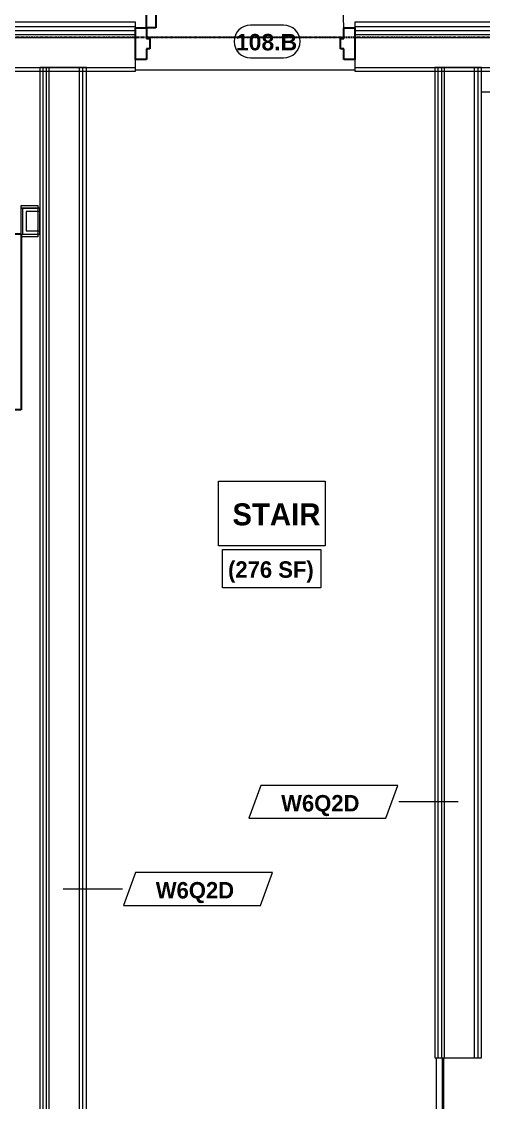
# Model space of a CAD drawing. Header units: inches. Extents: x -4058 to -1781, y 9814 to 12264.
# Drawn here: x -2717 to -2632.9, y 11893.1 to 12090.1 of the extents above; entities that cross this region are included whole.
import ezdxf

# ---------------------------------------------------------------- set-up
doc = ezdxf.new("R2010")
doc.units = ezdxf.units.IN
doc.header["$MEASUREMENT"] = 0
doc.linetypes.add('Grid Line 1_2_', pattern=[0.875, 0.5, -0.125, 0.125, -0.125])
for name, color, linetype, lineweight in [('0-1', 7, 'Continuous', 5), ('0-2', 7, 'Continuous', 9), ('A-AREA-IDEN', 2, 'Continuous', 9), ('A-DOOR-1', 7, 'Continuous', 9), ('A-DOOR-2', 10, 'Continuous', 30), ('A-DOOR-3', 31, 'Continuous', 9), ('A-DOOR-4', 31, 'Continuous', 30), ('A-DOOR-FRAM-2', 10, 'Continuous', 30), ('A-DOOR-IDEN', 31, 'Continuous', 9), ('A-FLOR-1', 7, 'Continuous', 9), ('A-WALL', 113, 'Continuous', 18), ('A-WALL-1', 7, 'Continuous', 9), ('A-WALL-2', 250, 'Continuous', 18), ('A-WALL-3', 113, 'Continuous', 9), ('A-WALL-IDEN', 211, 'Continuous', 9), ('I-WALL-1', 7, 'Continuous', 9), ('S-BEAM-1', 7, 'Continuous', 9), ('S-FNDN-1', 7, 'Continuous', 9), ('S-GRID-1', 1, 'Grid Line 1_2_', 30)]:
    doc.layers.add(name, color=color, linetype=linetype, lineweight=lineweight)
doc.styles.add('Arial_B', font='arialbd.ttf', dxfattribs={"height": 3})
doc.styles.add('Century Gothic_B', font='GOTHICB.TTF', dxfattribs={"height": 4})
doc.styles.add('Century Gothic_B_1', font='GOTHICB.TTF', dxfattribs={"height": 3})

# ---------------------------------------------------------------- blocks, each defined once
blk = doc.blocks.new('STOREFRONT DOOR B - ALUM_ STILE W_ GLASS INSET-3358393-UNIT PLANS - 1ST FLOOR')
at = {"layer": 'A-DOOR-1'}
blk.add_arc((18, -3.6875), 36, 180, 270, dxfattribs=at)
at = {"layer": 'A-DOOR-2'}
for p, q in [((16.25, -3.6875), (18, -3.6875)), ((16.25, -39.6875), (16.25, -3.6875)), ((18, -3.6875), (18, -39.6875)), ((18, -39.6875), (16.25, -39.6875))]:
    blk.add_line(p, q, dxfattribs=at)
at = {"layer": 'A-DOOR-FRAM-2'}
for p, q in [((-20, 2.0625), (-18, 2.0625)), ((-20, -3.6875), (-20, 2.0625)), ((-18, 2.0625), (-18, 0.125)), ((18, 2.0625), (20, 2.0625)), ((18, 0.125), (18, 2.0625)), ((20, 2.0625), (20, -3.6875)), ((-18, 0.125), (-17.375, 0.125)), ((-17.375, 0.125), (-17.375, -1.75)), ((17.375, 0.125), (18, 0.125)), ((17.375, -1.75), (17.375, 0.125)), ((-18, -1.75), (-18, -3.6875)), ((-17.375, -1.75), (-18, -1.75)), ((18, -1.75), (17.375, -1.75)), ((18, -3.6875), (18, -1.75)), ((-18, -3.6875), (-20, -3.6875)), ((20, -3.6875), (18, -3.6875))]:
    blk.add_line(p, q, dxfattribs=at)
blk = doc.blocks.new('CTR - 1st Phase - Shell_rvt-1-UNIT PLANS - 1ST FLOOR')
at = {"layer": 'A-FLOR-1'}
for p, q in [((-2656.32, 12081.19), (-2696.32, 12081.19)), ((-2641.44, 11844.06), (-2641.44, 11901.19))]:
    blk.add_line(p, q, dxfattribs=at)
at = {"layer": 'A-WALL-1'}
for p, q in [((-2696.32, 12089.94), (-2792.62, 12089.94)), ((-2696.32, 12088.94), (-2696.32, 12089.94)), ((-2642.55, 12089.94), (-2656.32, 12089.94)), ((-2656.32, 12089.94), (-2656.32, 12088.94)), ((-2518.1, 12089.94), (-2642.55, 12089.94)), ((-2696.32, 12081.06), (-2696.32, 12083.19)), ((-2656.32, 12083.19), (-2656.32, 12081.06)), ((-2719.94, 12081.06), (-2696.32, 12081.06)), ((-2656.32, 12081.06), (-2642.55, 12081.06)), ((-2642.55, 12081.06), (-2518.1, 12081.06))]:
    blk.add_line(p, q, dxfattribs=at)
at = {"layer": 'A-WALL-2'}
for p, q in [((-2792.62, 12089.19), (-2696.32, 12089.19)), ((-2792.62, 12088.44), (-2696.32, 12088.44)), ((-2656.32, 12089.19), (-2642.55, 12089.19)), ((-2656.32, 12088.44), (-2642.55, 12088.44)), ((-2642.55, 12089.19), (-2518.1, 12089.19)), ((-2642.55, 12088.44), (-2518.1, 12088.44)), ((-2719.94, 12087.69), (-2696.32, 12087.69)), ((-2719.94, 12087.19), (-2696.32, 12087.19)), ((-2656.32, 12087.69), (-2642.55, 12087.69)), ((-2656.32, 12087.19), (-2642.55, 12087.19)), ((-2642.55, 12087.69), (-2518.1, 12087.69)), ((-2642.55, 12087.19), (-2518.1, 12087.19)), ((-2719.94, 12081.69), (-2696.32, 12081.69)), ((-2656.32, 12081.69), (-2642.55, 12081.69)), ((-2642.55, 12081.69), (-2518.1, 12081.69))]:
    blk.add_line(p, q, dxfattribs=at)
at = {"layer": 'S-FNDN-1'}
blk.add_line((-2658.32, 12087.19), (-2694.32, 12087.19), dxfattribs=at)
at = {"layer": '0-2', "rotation": 180}
blk.add_blockref('STOREFRONT DOOR B - ALUM_ STILE W_ GLASS INSET-3358393-UNIT PLANS - 1ST FLOOR', (-2676.32, 12085.25), dxfattribs=at)
blk = doc.blocks.new('CTR - 1st Phase -Stairs _ Elevators_rvt-1-UNIT PLANS - 1ST FLOOR')
at = {"layer": 'A-WALL-2'}
for p, q in [((-2713.12, 11844.06), (-2713.12, 12081.69)), ((-2712.5, 11844.06), (-2712.5, 12081.69)), ((-2712, 11844.06), (-2712, 12081.69)), ((-2706.5, 11844.06), (-2706.5, 12081.69)), ((-2705.87, 11844.06), (-2705.87, 12081.69)), ((-2641.12, 11901.19), (-2641.12, 12081.69)), ((-2640.5, 11901.19), (-2640.5, 12081.69)), ((-2640, 11901.19), (-2640, 12081.69)), ((-2634.5, 11901.19), (-2634.5, 12081.69)), ((-2633.87, 11901.19), (-2633.87, 12081.69))]:
    blk.add_line(p, q, dxfattribs=at)
at = {"layer": 'I-WALL-1'}
for p, q in [((-2713.75, 12081.69), (-2713.75, 11844.06)), ((-2705.25, 12081.69), (-2713.75, 12081.69)), ((-2705.25, 11844.06), (-2705.25, 12081.69)), ((-2641.75, 12081.69), (-2641.75, 11901.19)), ((-2633.25, 12081.69), (-2641.75, 12081.69)), ((-2633.25, 11901.19), (-2633.25, 12081.69)), ((-2641.75, 11901.19), (-2633.25, 11901.19))]:
    blk.add_line(p, q, dxfattribs=at)
blk = doc.blocks.new('034100 - Precast Structural Concrete - Solid Plank - 12_-1872822-UNIT PLANS - 1ST FLOOR')
at = {"layer": 'S-BEAM-1'}
for q in [(0, -7.53), (47, -8.64)]:
    blk.add_line((0, -8.64), q, dxfattribs=at)
blk = doc.blocks.new('CTR - 1st Phase - Structure_rvt-1-UNIT PLANS - 1ST FLOOR')
at = {"layer": 'A-WALL-1'}
for p, q in [((-2632.51, 12077.19), (-2633.25, 12077.19)), ((-2640.14, 11854.19), (-2640.14, 11901.19))]:
    blk.add_line(p, q, dxfattribs=at)
at = {"layer": 'S-FNDN-1'}
blk.add_line((-2528, 12077.19), (-2633.25, 12077.19), dxfattribs=at)
at = {"layer": 'S-GRID-1'}
blk.add_line((-1781.27, 12087.19), (-4041.78, 12087.19), dxfattribs=at)
at = {"layer": '0-2', "rotation": 90.00000000000053}
blk.add_blockref('034100 - Precast Structural Concrete - Solid Plank - 12_-1872822-UNIT PLANS - 1ST FLOOR', (-2648.97, 11854.19), dxfattribs=at)
blk = doc.blocks.new('SWING - SINGLE - FLUSH - SWING - 32_ x 80_ - WITH ACOUSTICAL SEAL-4346081-UNIT PLANS - 1ST FLOOR')
at = {"layer": 'A-DOOR-3'}
for p, q in [((-19, 2.37), (-19, 2.87)), ((-19, 2.87), (-16, 2.87)), ((-19, 2.37), (-16, 2.37)), ((-19, -2.88), (-19, 2.37)), ((-16, 2.37), (-19, 2.37)), ((-16, 2.87), (-16, 2.37)), ((-16, 2.37), (-16, -2.88)), ((16, 2.37), (16, 2.87)), ((16, 2.87), (19, 2.87)), ((16, 2.37), (19, 2.37)), ((16, -2.88), (16, 2.37)), ((19, 2.37), (16, 2.37)), ((19, 2.87), (19, 2.37)), ((19, 2.37), (19, -2.88)), ((-16, -2.88), (-19, -2.88)), ((19, -2.88), (16, -2.88))]:
    blk.add_line(p, q, dxfattribs=at)
blk.add_arc((16, -2.38), 32.07, 180, 266.4241, dxfattribs=at)
at = {"layer": 'A-DOOR-4'}
for p, q in [((14, -2.38), (14, -34.38)), ((16, -2.38), (14, -2.38)), ((16, -2.38), (16, -34.38)), ((16, -34.38), (14, -34.38))]:
    blk.add_line(p, q, dxfattribs=at)
blk = doc.blocks.new('Wall Tag - Arch Wall-3956453-UNIT PLANS - 1ST FLOOR')
at = {"layer": 'A-WALL-IDEN'}
for p, q in [((-0.3561, 0.0937), (-0.4244, -0.0937)), ((0.4244, 0.0937), (-0.3561, 0.0937)), ((0.3561, -0.0937), (0.4244, 0.0937)), ((-0.4244, -0.0937), (0.3561, -0.0937))]:
    blk.add_line(p, q, dxfattribs=at)
blk = doc.blocks.new('Door Tag - Mark - Instance-4122133-UNIT PLANS - 1ST FLOOR')
at = {"layer": 'A-DOOR-IDEN'}
for p, q in [((0.09375, 0.09375), (-0.09375, 0.09375)), ((-0.09375, -0.09375), (0.09375, -0.09375))]:
    blk.add_line(p, q, dxfattribs=at)
for centre, start, end in [((-0.09375, 0), 90, 270), ((0.09375, 0), 270, 90)]:
    blk.add_arc(centre, 0.09375, start, end, dxfattribs=at)

msp = doc.modelspace()

# ---------------------------------------------------------------- block references
at = {"layer": '0-1'}
msp.add_blockref('CTR - 1st Phase - Shell_rvt-1-UNIT PLANS - 1ST FLOOR', (0, 0), dxfattribs=at)

# ---------------------------------------------------------------- next in the draw order: linework, layer by layer
at = {"layer": 'A-AREA-IDEN', "flags": 128}
for points in [[(-2681.2, 12006.31), (-2661.74, 12006.31), (-2661.74, 11994.53), (-2681.2, 11994.53)], [(-2680.43, 11993.85), (-2662.51, 11993.85), (-2662.51, 11986.85), (-2680.43, 11986.85)]]:
    msp.add_lwpolyline(points, close=True, dxfattribs=at)
at = {"layer": 'A-WALL'}
for p, q in [((-2716.25, 12055.44), (-2716.25, 12051.94)), ((-2713.75, 12055.44), (-2716.25, 12055.44)), ((-2716.25, 12051.94), (-2713.75, 12051.94))]:
    msp.add_line(p, q, dxfattribs=at)
at = {"layer": 'A-WALL-3'}
for p, q in [((-2713.75, 12056.07), (-2716.87, 12056.07)), ((-2716.87, 12056.07), (-2716.87, 12051.32)), ((-2713.75, 12051.32), (-2713.75, 12056.07)), ((-2716.87, 12051.32), (-2713.75, 12051.32))]:
    msp.add_line(p, q, dxfattribs=at)
at = {"layer": 'A-WALL-IDEN'}
for p, q in [((-2637.5, 11947.84), (-2648.34, 11947.84)), ((-2709.5, 11931.98), (-2698.66, 11931.98))]:
    msp.add_line(p, q, dxfattribs=at)

# ---------------------------------------------------------------- next in the draw order: block references
at = {"layer": '0-1'}
for name in ['CTR - 1st Phase - Structure_rvt-1-UNIT PLANS - 1ST FLOOR', 'CTR - 1st Phase -Stairs _ Elevators_rvt-1-UNIT PLANS - 1ST FLOOR']:
    msp.add_blockref(name, (0, 0), dxfattribs=at)
at = {"layer": 'A-DOOR-3'}
msp.add_blockref('SWING - SINGLE - FLUSH - SWING - 32_ x 80_ - WITH ACOUSTICAL SEAL-4346081-UNIT PLANS - 1ST FLOOR', (-2733.12, 12053.69), dxfattribs=at)
at = {"layer": 'A-DOOR-IDEN', "xscale": 31.99999999999999, "yscale": 31.99999999999999, "zscale": 31.99999999999999}
msp.add_blockref('Door Tag - Mark - Instance-4122133-UNIT PLANS - 1ST FLOOR', (-2672.32, 12086.44), dxfattribs=at)
at = {"layer": 'A-WALL-IDEN', "xscale": 31.99999999999999, "yscale": 31.99999999999999, "zscale": 31.99999999999999}
for p in [(-2662.07, 11947.84), (-2684.92, 11931.98)]:
    msp.add_blockref('Wall Tag - Arch Wall-3956453-UNIT PLANS - 1ST FLOOR', p, dxfattribs=at)

# ---------------------------------------------------------------- next in the draw order: texts
at = {"layer": 'A-AREA-IDEN', "attachment_point": 1}
for s, insert, char_height, width, style in [('STAIR', (-2678.64, 12002.25), 4, 17.271, 'Century Gothic_B'), ('(276 SF)', (-2679.43, 11991.69), 3, 19.19, 'Century Gothic_B_1')]:
    msp.add_mtext(s, dxfattribs=dict(at, insert=insert, char_height=char_height, width=width, style=style))
at = {"layer": 'A-DOOR-IDEN', "insert": (-2678.01, 12087.82), "char_height": 3, "width": 13.635, "attachment_point": 1, "style": 'Arial_B'}
msp.add_mtext('108.B', dxfattribs=at)
at = {"layer": 'A-WALL-IDEN', "char_height": 3, "width": 18.483, "attachment_point": 1, "style": 'Century Gothic_B_1'}
for insert in [(-2669.75, 11949.09), (-2692.6, 11933.23)]:
    msp.add_mtext('W6Q2D', dxfattribs=dict(at, insert=insert))

doc.saveas('drawing.dxf')
